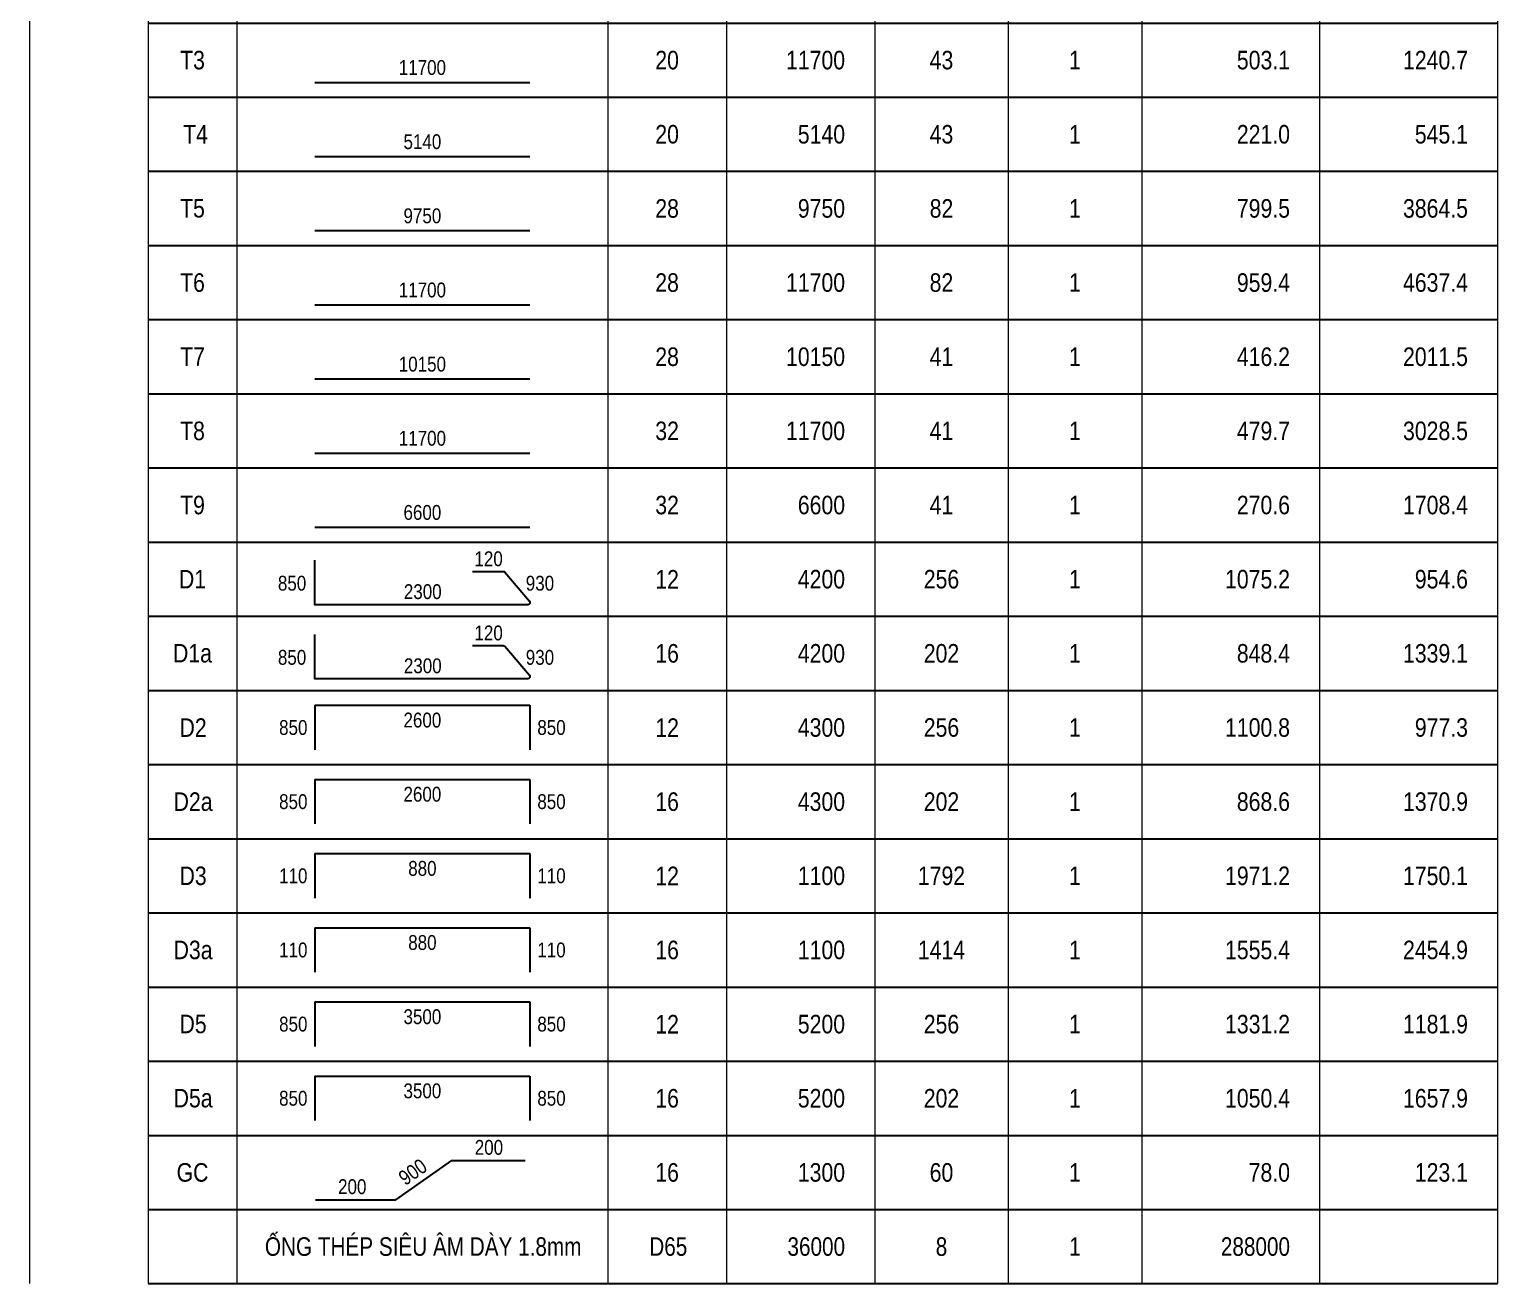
# Model space of a CAD drawing. Header units: millimetres. Extents: x -143483 to 1166745, y -1448440 to -1202244.
# Drawn here: x 384965 to 401465, y -1414450 to -1400354 of the extents above; entities that cross this region are included whole.
import ezdxf
from ezdxf.enums import TextEntityAlignment as Align

# ---------------------------------------------------------------- set-up
doc = ezdxf.new("R2010")
doc.units = ezdxf.units.MM
doc.header["$LTSCALE"] = 30
doc.layers.get('0').update_dxf_attribs({"lineweight": 9})
for name, color, linetype in [('ccu11-Text', 31, 'Continuous'), ('ccu11-Thep', 4, 'Continuous'), ('ccu12-Dai', 6, 'Continuous'), ('ccu12-Manh', 8, 'Continuous'), ('TEXT', 31, 'Continuous'), ('THEP', 4, 'Continuous')]:
    doc.layers.add(name, color=color, linetype=linetype)
doc.styles.add('Arial Narrow', font='ARIALN.TTF')
doc.styles.add('ccu11_simli', font='vnsimli.shx', dxfattribs={"width": 0.8})
doc.styles.add('ccu12-Arial', font='arial_0.ttf', dxfattribs={"width": 0.8})
doc.styles.add('ROMANS', font='arial_0.ttf', dxfattribs={"width": 0.8})

# ---------------------------------------------------------------- blocks, each defined once
blk = doc.blocks.new('TK_0')
at = {"layer": 'TEXT', "style": 'ROMANS', "width": 0.8}
for tag, p in [('SH', (600, -500)), ('DK', (7000, -500)), ('SL', (10700, -500)), ('SCK', (12500, -500))]:
    blk.add_attdef(tag, text='', height=250, dxfattribs=at).set_placement(p, align=Align.MIDDLE)
for tag, p in [('L', (9400, -500)), ('LA', (15400, -500)), ('KL', (17800, -500))]:
    blk.add_attdef(tag, text='', height=250, dxfattribs=at).set_placement(p, align=Align.MIDDLE_RIGHT)
blk = doc.blocks.new('*U4415')
at = {"layer": 'ccu12-Manh'}
blk.add_line((-7583, 0), (7583, 0), dxfattribs=at)
blk = doc.blocks.new('*U4416')
at = {"color": 0, "linetype": 'ByBlock', "lineweight": -2, "transparency": 16777216}
for p in [(0, 0), (0, -833), (0, -1667), (0, -2500), (0, -3333), (0, -4167), (0, -5000), (0, -5833), (0, -6667), (0, -7500), (0, -8333), (0, -9167), (0, -10000), (0, -10833), (0, -11667), (0, -12500), (0, -13333), (0, -14167), (0, -15000), (0, -15833), (0, -16667), (0, -17500), (0, -18333), (0, -19167), (0, -20000), (0, -20833), (0, -21667), (0, -22500), (0, -23333), (0, -24167), (0, -25000), (0, -25833)]:
    blk.add_blockref('*U4415', p, dxfattribs=at)
blk = doc.blocks.new('TK_1')
at = {"layer": 'THEP'}
blk.add_lwpolyline([(2250, -800), (5150, -800)], dxfattribs=at)
at = {"layer": 'TEXT', "style": 'ROMANS', "width": 0.8}
for tag, p in [('SH', (600, -500)), ('DK', (7000, -500)), ('SL', (10700, -500)), ('SCK', (12500, -500))]:
    blk.add_attdef(tag, text='', height=250, dxfattribs=at).set_placement(p, align=Align.MIDDLE)
for tag, p in [('L', (9400, -500)), ('LA', (15400, -500)), ('KL', (17800, -500))]:
    blk.add_attdef(tag, text='', height=250, dxfattribs=at).set_placement(p, align=Align.MIDDLE_RIGHT)
blk.add_attdef('L1', text='', height=200, dxfattribs=at).set_placement((3700, -700), align=Align.CENTER)
blk = doc.blocks.new('TK_3')
at = {"layer": 'THEP'}
for p, q in [((2250, -200), (2250, -800)), ((5150, -200), (5150, -800))]:
    blk.add_line(p, q, dxfattribs=at)
blk.add_lwpolyline([(2250, -200), (5150, -200)], dxfattribs=at)
at = {"layer": 'TEXT', "style": 'ccu11_simli', "width": 0.8}
for tag, p in [('SH', (608, -500)), ('DK', (7000, -500)), ('SL', (10700, -500)), ('SCK', (12500, -500))]:
    blk.add_attdef(tag, text='', height=250, dxfattribs=at).set_placement(p, align=Align.MIDDLE)
blk.add_attdef('L2', text='', height=200, dxfattribs=at).set_placement((3700, -300), align=Align.TOP_CENTER)
for tag, height, p in [('L', 250, (9400, -500)), ('LA', 250, (15400, -500)), ('KL', 250, (17800, -500)), ('L1', 200, (2150, -500))]:
    blk.add_attdef(tag, text='', height=height, dxfattribs=at).set_placement(p, align=Align.MIDDLE_RIGHT)
blk.add_attdef('L3', text='', height=200, dxfattribs=at).set_placement((5250, -500), align=Align.MIDDLE_LEFT)

msp = doc.modelspace()

# ---------------------------------------------------------------- linework, layer by layer
for p, q in [((384964.8, -1386449.57), (384964.8, -1414449.57)), ((386298.13, -1386449.57), (386298.13, -1414449.57)), ((387298.13, -1386449.57), (387298.13, -1414449.57)), ((391464.8, -1386449.57), (391464.8, -1414449.57)), ((392798.13, -1386449.57), (392798.13, -1414449.57)), ((394464.8, -1386449.57), (394464.8, -1414449.57)), ((395964.8, -1386449.57), (395964.8, -1414449.57)), ((397464.8, -1386449.57), (397464.8, -1414449.57)), ((399464.8, -1386449.57), (399464.8, -1414449.57)), ((401464.8, -1386449.57), (401464.8, -1414449.57))]:
    msp.add_line(p, q)
at = {"layer": 'ccu11-Thep', "ltscale": 3000, "flags": 128}
for points in [[(389944.48, -1406445.03), (390288.01, -1406445.03, -0.21968107), (390307.04, -1406453.82), (390583.83, -1406778.58, -0.63977293), (390564.8, -1406819.79), (389381.47, -1406819.79), (388173.13, -1406819.79), (388173.13, -1406319.79)], [(389944.48, -1407278.37), (390288.01, -1407278.37, -0.21968107), (390307.04, -1407287.15), (390583.83, -1407611.91, -0.63977293), (390564.8, -1407653.13), (389381.47, -1407653.13), (388173.13, -1407653.13), (388173.13, -1407153.13)]]:
    msp.add_lwpolyline(points, format="xyb", dxfattribs=at)
msp.add_lwpolyline([(388180.23, -1413508.63), (389081.76, -1413508.63), (389712.92, -1413066.94), (390535.68, -1413066.94)], dxfattribs=at)

# ---------------------------------------------------------------- block references
msp.add_blockref('*U4416', (393881.47, -1388616.24))
at = {"ltscale": 0.2}
ref = msp.add_blockref('TK_0', (386298.13, -1406116.24), dxfattribs=dict(at, xscale=0.833333338333486, yscale=0.833333338333486, zscale=0.833333338333486))
ref.add_attrib('SH', 'D1', dxfattribs={"layer": 'TEXT', "color": 1, "ltscale": 0.2, "height": 208.333, "style": 'Arial Narrow'}).set_placement((386798.13, -1406532.91), align=Align.MIDDLE)
ref.add_attrib('DK', '12', dxfattribs={"layer": 'TEXT', "color": 1, "ltscale": 0.2, "height": 208.333, "style": 'Arial Narrow'}).set_placement((392131.47, -1406532.91), align=Align.MIDDLE)
ref.add_attrib('L', '4200', dxfattribs={"layer": 'TEXT', "ltscale": 0.2, "height": 208.333, "style": 'Arial Narrow'}).set_placement((394131.47, -1406532.91), align=Align.MIDDLE_RIGHT)
ref.add_attrib('SL', '256', dxfattribs={"layer": 'TEXT', "color": 1, "ltscale": 0.2, "height": 208.333, "style": 'Arial Narrow'}).set_placement((395214.8, -1406532.91), align=Align.MIDDLE)
ref.add_attrib('SCK', '1', dxfattribs={"layer": 'TEXT', "color": 1, "ltscale": 0.2, "height": 208.33, "style": 'Arial Narrow'}).set_placement((396714.8, -1406532.91), align=Align.MIDDLE)
ref.add_attrib('LA', '1075.2', dxfattribs={"layer": 'TEXT', "ltscale": 0.2, "height": 208.333, "style": 'Arial Narrow'}).set_placement((399131.47, -1406532.91), align=Align.MIDDLE_RIGHT)
ref.add_attrib('KL', '954.6', dxfattribs={"layer": 'TEXT', "ltscale": 0.2, "height": 208.333, "style": 'Arial Narrow'}).set_placement((401131.47, -1406532.91), align=Align.MIDDLE_RIGHT)
ref = msp.add_blockref('TK_0', (386298.13, -1406949.57), dxfattribs=dict(at, xscale=0.833333338333486, yscale=0.833333338333486, zscale=0.833333338333486))
ref.add_attrib('SH', 'D1a', dxfattribs={"layer": 'TEXT', "color": 1, "ltscale": 0.2, "height": 208.333, "style": 'Arial Narrow'}).set_placement((386798.13, -1407366.24), align=Align.MIDDLE)
ref.add_attrib('DK', '16', dxfattribs={"layer": 'TEXT', "color": 1, "ltscale": 0.2, "height": 208.333, "style": 'Arial Narrow'}).set_placement((392131.47, -1407366.24), align=Align.MIDDLE)
ref.add_attrib('L', '4200', dxfattribs={"layer": 'TEXT', "ltscale": 0.2, "height": 208.333, "style": 'Arial Narrow'}).set_placement((394131.47, -1407366.24), align=Align.MIDDLE_RIGHT)
ref.add_attrib('SL', '202', dxfattribs={"layer": 'TEXT', "color": 1, "ltscale": 0.2, "height": 208.333, "style": 'Arial Narrow'}).set_placement((395214.8, -1407366.24), align=Align.MIDDLE)
ref.add_attrib('SCK', '1', dxfattribs={"layer": 'TEXT', "color": 1, "ltscale": 0.2, "height": 208.33, "style": 'Arial Narrow'}).set_placement((396714.8, -1407366.24), align=Align.MIDDLE)
ref.add_attrib('LA', '848.4', dxfattribs={"layer": 'TEXT', "ltscale": 0.2, "height": 208.333, "style": 'Arial Narrow'}).set_placement((399131.47, -1407366.24), align=Align.MIDDLE_RIGHT)
ref.add_attrib('KL', '1339.1', dxfattribs={"layer": 'TEXT', "ltscale": 0.2, "height": 208.333, "style": 'Arial Narrow'}).set_placement((401131.47, -1407366.24), align=Align.MIDDLE_RIGHT)
ref = msp.add_blockref('TK_0', (386298.13, -1412782.91), dxfattribs=dict(at, xscale=0.833333338333486, yscale=0.833333338333486, zscale=0.833333338333486))
ref.add_attrib('SH', 'GC', dxfattribs={"layer": 'TEXT', "color": 1, "ltscale": 0.2, "height": 208.333, "style": 'Arial Narrow'}).set_placement((386798.13, -1413199.57), align=Align.MIDDLE)
ref.add_attrib('DK', '16', dxfattribs={"layer": 'TEXT', "color": 1, "ltscale": 0.2, "height": 208.333, "style": 'Arial Narrow'}).set_placement((392131.47, -1413199.57), align=Align.MIDDLE)
ref.add_attrib('L', '1300', dxfattribs={"layer": 'TEXT', "ltscale": 0.2, "height": 208.333, "style": 'Arial Narrow'}).set_placement((394131.47, -1413199.57), align=Align.MIDDLE_RIGHT)
ref.add_attrib('SL', '60', dxfattribs={"layer": 'TEXT', "color": 1, "ltscale": 0.2, "height": 208.333, "style": 'Arial Narrow'}).set_placement((395214.8, -1413199.57), align=Align.MIDDLE)
ref.add_attrib('SCK', '1', dxfattribs={"layer": 'TEXT', "color": 1, "ltscale": 0.2, "height": 208.33, "style": 'Arial Narrow'}).set_placement((396714.8, -1413199.57), align=Align.MIDDLE)
ref.add_attrib('LA', '78.0', dxfattribs={"layer": 'TEXT', "ltscale": 0.2, "height": 208.333, "style": 'Arial Narrow'}).set_placement((399131.47, -1413199.57), align=Align.MIDDLE_RIGHT)
ref.add_attrib('KL', '123.1', dxfattribs={"layer": 'TEXT', "ltscale": 0.2, "height": 208.333, "style": 'Arial Narrow'}).set_placement((401131.47, -1413199.57), align=Align.MIDDLE_RIGHT)
at = {"layer": 'ccu12-Dai', "ltscale": 10000}
ref = msp.add_blockref('TK_1', (386298.13, -1400282.91), dxfattribs=dict(at, xscale=0.833333338333486, yscale=0.833333338333486, zscale=0.833333338333486))
ref.add_attrib('SH', 'T3', dxfattribs={"layer": 'TEXT', "color": 1, "ltscale": 10000, "height": 208.333, "style": 'Arial Narrow'}).set_placement((386798.13, -1400699.57), align=Align.MIDDLE)
ref.add_attrib('DK', '20', dxfattribs={"layer": 'TEXT', "color": 1, "ltscale": 10000, "height": 208.333, "style": 'Arial Narrow'}).set_placement((392131.47, -1400699.57), align=Align.MIDDLE)
ref.add_attrib('L', '11700', dxfattribs={"layer": 'TEXT', "ltscale": 10000, "height": 208.333, "style": 'Arial Narrow'}).set_placement((394131.47, -1400699.57), align=Align.MIDDLE_RIGHT)
ref.add_attrib('SL', '43', dxfattribs={"layer": 'TEXT', "color": 1, "ltscale": 10000, "height": 208.333, "style": 'Arial Narrow'}).set_placement((395214.8, -1400699.57), align=Align.MIDDLE)
ref.add_attrib('SCK', '1', dxfattribs={"layer": 'TEXT', "color": 1, "ltscale": 10000, "height": 208.33, "style": 'Arial Narrow'}).set_placement((396714.8, -1400699.57), align=Align.MIDDLE)
ref.add_attrib('LA', '503.1', dxfattribs={"layer": 'TEXT', "ltscale": 10000, "height": 208.333, "style": 'Arial Narrow'}).set_placement((399131.47, -1400699.57), align=Align.MIDDLE_RIGHT)
ref.add_attrib('KL', '1240.7', dxfattribs={"layer": 'TEXT', "ltscale": 10000, "height": 208.333, "style": 'Arial Narrow'}).set_placement((401131.47, -1400699.57), align=Align.MIDDLE_RIGHT)
ref.add_attrib('L1', '11700', dxfattribs={"layer": 'TEXT', "ltscale": 10000, "height": 166.667, "style": 'Arial Narrow'}).set_placement((389381.47, -1400866.24), align=Align.CENTER)
ref = msp.add_blockref('TK_1', (386298.13, -1401116.24), dxfattribs=dict(at, xscale=0.833333338333486, yscale=0.833333338333486, zscale=0.833333338333486))
ref.add_attrib('SH', ' T4', dxfattribs={"layer": 'TEXT', "color": 1, "ltscale": 10000, "height": 208.333, "style": 'Arial Narrow'}).set_placement((386798.13, -1401532.91), align=Align.MIDDLE)
ref.add_attrib('DK', '20', dxfattribs={"layer": 'TEXT', "color": 1, "ltscale": 10000, "height": 208.333, "style": 'Arial Narrow'}).set_placement((392131.47, -1401532.91), align=Align.MIDDLE)
ref.add_attrib('L', '5140', dxfattribs={"layer": 'TEXT', "ltscale": 10000, "height": 208.333, "style": 'Arial Narrow'}).set_placement((394131.47, -1401532.91), align=Align.MIDDLE_RIGHT)
ref.add_attrib('SL', '43', dxfattribs={"layer": 'TEXT', "color": 1, "ltscale": 10000, "height": 208.333, "style": 'Arial Narrow'}).set_placement((395214.8, -1401532.91), align=Align.MIDDLE)
ref.add_attrib('SCK', '1', dxfattribs={"layer": 'TEXT', "color": 1, "ltscale": 10000, "height": 208.33, "style": 'Arial Narrow'}).set_placement((396714.8, -1401532.91), align=Align.MIDDLE)
ref.add_attrib('LA', '221.0', dxfattribs={"layer": 'TEXT', "ltscale": 10000, "height": 208.333, "style": 'Arial Narrow'}).set_placement((399131.47, -1401532.91), align=Align.MIDDLE_RIGHT)
ref.add_attrib('KL', '545.1', dxfattribs={"layer": 'TEXT', "ltscale": 10000, "height": 208.333, "style": 'Arial Narrow'}).set_placement((401131.47, -1401532.91), align=Align.MIDDLE_RIGHT)
ref.add_attrib('L1', '5140', dxfattribs={"layer": 'TEXT', "ltscale": 10000, "height": 166.667, "style": 'Arial Narrow'}).set_placement((389381.47, -1401699.57), align=Align.CENTER)
ref = msp.add_blockref('TK_1', (386298.13, -1401949.57), dxfattribs=dict(at, xscale=0.833333338333486, yscale=0.833333338333486, zscale=0.833333338333486))
ref.add_attrib('SH', 'T5', dxfattribs={"layer": 'TEXT', "color": 1, "ltscale": 10000, "height": 208.333, "style": 'Arial Narrow'}).set_placement((386798.13, -1402366.24), align=Align.MIDDLE)
ref.add_attrib('DK', '28', dxfattribs={"layer": 'TEXT', "color": 1, "ltscale": 10000, "height": 208.333, "style": 'Arial Narrow'}).set_placement((392131.47, -1402366.24), align=Align.MIDDLE)
ref.add_attrib('L', '9750', dxfattribs={"layer": 'TEXT', "ltscale": 10000, "height": 208.333, "style": 'Arial Narrow'}).set_placement((394131.47, -1402366.24), align=Align.MIDDLE_RIGHT)
ref.add_attrib('SL', '82', dxfattribs={"layer": 'TEXT', "color": 1, "ltscale": 10000, "height": 208.333, "style": 'Arial Narrow'}).set_placement((395214.8, -1402366.24), align=Align.MIDDLE)
ref.add_attrib('SCK', '1', dxfattribs={"layer": 'TEXT', "color": 1, "ltscale": 10000, "height": 208.33, "style": 'Arial Narrow'}).set_placement((396714.8, -1402366.24), align=Align.MIDDLE)
ref.add_attrib('LA', '799.5', dxfattribs={"layer": 'TEXT', "ltscale": 10000, "height": 208.333, "style": 'Arial Narrow'}).set_placement((399131.47, -1402366.24), align=Align.MIDDLE_RIGHT)
ref.add_attrib('KL', '3864.5', dxfattribs={"layer": 'TEXT', "ltscale": 10000, "height": 208.333, "style": 'Arial Narrow'}).set_placement((401131.47, -1402366.24), align=Align.MIDDLE_RIGHT)
ref.add_attrib('L1', '9750', dxfattribs={"layer": 'TEXT', "ltscale": 10000, "height": 166.667, "style": 'Arial Narrow'}).set_placement((389381.47, -1402532.91), align=Align.CENTER)
ref = msp.add_blockref('TK_1', (386298.13, -1402782.91), dxfattribs=dict(at, xscale=0.833333338333486, yscale=0.833333338333486, zscale=0.833333338333486))
ref.add_attrib('SH', 'T6', dxfattribs={"layer": 'TEXT', "color": 1, "ltscale": 10000, "height": 208.333, "style": 'Arial Narrow'}).set_placement((386798.13, -1403199.57), align=Align.MIDDLE)
ref.add_attrib('DK', '28', dxfattribs={"layer": 'TEXT', "color": 1, "ltscale": 10000, "height": 208.333, "style": 'Arial Narrow'}).set_placement((392131.47, -1403199.57), align=Align.MIDDLE)
ref.add_attrib('L', '11700', dxfattribs={"layer": 'TEXT', "ltscale": 10000, "height": 208.333, "style": 'Arial Narrow'}).set_placement((394131.47, -1403199.57), align=Align.MIDDLE_RIGHT)
ref.add_attrib('SL', '82', dxfattribs={"layer": 'TEXT', "color": 1, "ltscale": 10000, "height": 208.333, "style": 'Arial Narrow'}).set_placement((395214.8, -1403199.57), align=Align.MIDDLE)
ref.add_attrib('SCK', '1', dxfattribs={"layer": 'TEXT', "color": 1, "ltscale": 10000, "height": 208.33, "style": 'Arial Narrow'}).set_placement((396714.8, -1403199.57), align=Align.MIDDLE)
ref.add_attrib('LA', '959.4', dxfattribs={"layer": 'TEXT', "ltscale": 10000, "height": 208.333, "style": 'Arial Narrow'}).set_placement((399131.47, -1403199.57), align=Align.MIDDLE_RIGHT)
ref.add_attrib('KL', '4637.4', dxfattribs={"layer": 'TEXT', "ltscale": 10000, "height": 208.333, "style": 'Arial Narrow'}).set_placement((401131.47, -1403199.57), align=Align.MIDDLE_RIGHT)
ref.add_attrib('L1', '11700', dxfattribs={"layer": 'TEXT', "ltscale": 10000, "height": 166.667, "style": 'Arial Narrow'}).set_placement((389381.47, -1403366.24), align=Align.CENTER)
ref = msp.add_blockref('TK_1', (386298.13, -1403616.24), dxfattribs=dict(at, xscale=0.833333338333486, yscale=0.833333338333486, zscale=0.833333338333486))
ref.add_attrib('SH', 'T7', dxfattribs={"layer": 'TEXT', "color": 1, "ltscale": 10000, "height": 208.333, "style": 'Arial Narrow'}).set_placement((386798.13, -1404032.91), align=Align.MIDDLE)
ref.add_attrib('DK', '28', dxfattribs={"layer": 'TEXT', "color": 1, "ltscale": 10000, "height": 208.333, "style": 'Arial Narrow'}).set_placement((392131.47, -1404032.91), align=Align.MIDDLE)
ref.add_attrib('L', '10150', dxfattribs={"layer": 'TEXT', "ltscale": 10000, "height": 208.333, "style": 'Arial Narrow'}).set_placement((394131.47, -1404032.91), align=Align.MIDDLE_RIGHT)
ref.add_attrib('SL', '41', dxfattribs={"layer": 'TEXT', "color": 1, "ltscale": 10000, "height": 208.333, "style": 'Arial Narrow'}).set_placement((395214.8, -1404032.91), align=Align.MIDDLE)
ref.add_attrib('SCK', '1', dxfattribs={"layer": 'TEXT', "color": 1, "ltscale": 10000, "height": 208.33, "style": 'Arial Narrow'}).set_placement((396714.8, -1404032.91), align=Align.MIDDLE)
ref.add_attrib('LA', '416.2', dxfattribs={"layer": 'TEXT', "ltscale": 10000, "height": 208.333, "style": 'Arial Narrow'}).set_placement((399131.47, -1404032.91), align=Align.MIDDLE_RIGHT)
ref.add_attrib('KL', '2011.5', dxfattribs={"layer": 'TEXT', "ltscale": 10000, "height": 208.333, "style": 'Arial Narrow'}).set_placement((401131.47, -1404032.91), align=Align.MIDDLE_RIGHT)
ref.add_attrib('L1', '10150', dxfattribs={"layer": 'TEXT', "ltscale": 10000, "height": 166.667, "style": 'Arial Narrow'}).set_placement((389381.47, -1404199.57), align=Align.CENTER)
ref = msp.add_blockref('TK_1', (386298.13, -1404449.57), dxfattribs=dict(at, xscale=0.833333338333486, yscale=0.833333338333486, zscale=0.833333338333486))
ref.add_attrib('SH', 'T8', dxfattribs={"layer": 'TEXT', "color": 1, "ltscale": 10000, "height": 208.333, "style": 'Arial Narrow'}).set_placement((386798.13, -1404866.24), align=Align.MIDDLE)
ref.add_attrib('DK', '32', dxfattribs={"layer": 'TEXT', "color": 1, "ltscale": 10000, "height": 208.333, "style": 'Arial Narrow'}).set_placement((392131.47, -1404866.24), align=Align.MIDDLE)
ref.add_attrib('L', '11700', dxfattribs={"layer": 'TEXT', "ltscale": 10000, "height": 208.333, "style": 'Arial Narrow'}).set_placement((394131.47, -1404866.24), align=Align.MIDDLE_RIGHT)
ref.add_attrib('SL', '41', dxfattribs={"layer": 'TEXT', "color": 1, "ltscale": 10000, "height": 208.333, "style": 'Arial Narrow'}).set_placement((395214.8, -1404866.24), align=Align.MIDDLE)
ref.add_attrib('SCK', '1', dxfattribs={"layer": 'TEXT', "color": 1, "ltscale": 10000, "height": 208.33, "style": 'Arial Narrow'}).set_placement((396714.8, -1404866.24), align=Align.MIDDLE)
ref.add_attrib('LA', '479.7', dxfattribs={"layer": 'TEXT', "ltscale": 10000, "height": 208.333, "style": 'Arial Narrow'}).set_placement((399131.47, -1404866.24), align=Align.MIDDLE_RIGHT)
ref.add_attrib('KL', '3028.5', dxfattribs={"layer": 'TEXT', "ltscale": 10000, "height": 208.333, "style": 'Arial Narrow'}).set_placement((401131.47, -1404866.24), align=Align.MIDDLE_RIGHT)
ref.add_attrib('L1', '11700', dxfattribs={"layer": 'TEXT', "ltscale": 10000, "height": 166.667, "style": 'Arial Narrow'}).set_placement((389381.47, -1405032.91), align=Align.CENTER)
ref = msp.add_blockref('TK_1', (386298.13, -1405282.91), dxfattribs=dict(at, xscale=0.833333338333486, yscale=0.833333338333486, zscale=0.833333338333486))
ref.add_attrib('SH', 'T9', dxfattribs={"layer": 'TEXT', "color": 1, "ltscale": 10000, "height": 208.333, "style": 'Arial Narrow'}).set_placement((386798.13, -1405699.57), align=Align.MIDDLE)
ref.add_attrib('DK', '32', dxfattribs={"layer": 'TEXT', "color": 1, "ltscale": 10000, "height": 208.333, "style": 'Arial Narrow'}).set_placement((392131.47, -1405699.57), align=Align.MIDDLE)
ref.add_attrib('L', '6600', dxfattribs={"layer": 'TEXT', "ltscale": 10000, "height": 208.333, "style": 'Arial Narrow'}).set_placement((394131.47, -1405699.57), align=Align.MIDDLE_RIGHT)
ref.add_attrib('SL', '41', dxfattribs={"layer": 'TEXT', "color": 1, "ltscale": 10000, "height": 208.333, "style": 'Arial Narrow'}).set_placement((395214.8, -1405699.57), align=Align.MIDDLE)
ref.add_attrib('SCK', '1', dxfattribs={"layer": 'TEXT', "color": 1, "ltscale": 10000, "height": 208.33, "style": 'Arial Narrow'}).set_placement((396714.8, -1405699.57), align=Align.MIDDLE)
ref.add_attrib('LA', '270.6', dxfattribs={"layer": 'TEXT', "ltscale": 10000, "height": 208.333, "style": 'Arial Narrow'}).set_placement((399131.47, -1405699.57), align=Align.MIDDLE_RIGHT)
ref.add_attrib('KL', '1708.4', dxfattribs={"layer": 'TEXT', "ltscale": 10000, "height": 208.333, "style": 'Arial Narrow'}).set_placement((401131.47, -1405699.57), align=Align.MIDDLE_RIGHT)
ref.add_attrib('L1', '6600', dxfattribs={"layer": 'TEXT', "ltscale": 10000, "height": 166.667, "style": 'Arial Narrow'}).set_placement((389381.47, -1405866.24), align=Align.CENTER)
ref = msp.add_blockref('TK_3', (386298.13, -1407782.91), dxfattribs=dict(at, xscale=0.833333338333486, yscale=0.833333338333486, zscale=0.833333338333486))
ref.add_attrib('SH', 'D2', dxfattribs={"layer": 'TEXT', "color": 1, "ltscale": 10000, "height": 208.333, "style": 'Arial Narrow'}).set_placement((386804.8, -1408199.57), align=Align.MIDDLE)
ref.add_attrib('DK', '12', dxfattribs={"layer": 'TEXT', "color": 1, "ltscale": 10000, "height": 208.333, "style": 'Arial Narrow'}).set_placement((392131.47, -1408199.57), align=Align.MIDDLE)
ref.add_attrib('L', '4300', dxfattribs={"layer": 'TEXT', "ltscale": 10000, "height": 208.333, "style": 'Arial Narrow'}).set_placement((394131.47, -1408199.57), align=Align.MIDDLE_RIGHT)
ref.add_attrib('SL', '256', dxfattribs={"layer": 'TEXT', "color": 1, "ltscale": 10000, "height": 208.333, "style": 'Arial Narrow'}).set_placement((395214.8, -1408199.57), align=Align.MIDDLE)
ref.add_attrib('SCK', '1', dxfattribs={"layer": 'TEXT', "color": 1, "ltscale": 10000, "height": 208.33, "style": 'Arial Narrow'}).set_placement((396714.8, -1408199.57), align=Align.MIDDLE)
ref.add_attrib('LA', '1100.8', dxfattribs={"layer": 'TEXT', "ltscale": 10000, "height": 208.333, "style": 'Arial Narrow'}).set_placement((399131.47, -1408199.57), align=Align.MIDDLE_RIGHT)
ref.add_attrib('KL', '977.3', dxfattribs={"layer": 'TEXT', "ltscale": 10000, "height": 208.333, "style": 'Arial Narrow'}).set_placement((401131.47, -1408199.57), align=Align.MIDDLE_RIGHT)
ref.add_attrib('L1', '850', dxfattribs={"layer": 'TEXT', "ltscale": 10000, "height": 166.667, "style": 'Arial Narrow'}).set_placement((388089.8, -1408199.57), align=Align.MIDDLE_RIGHT)
ref.add_attrib('L2', '2600', dxfattribs={"layer": 'TEXT', "ltscale": 10000, "height": 166.667, "style": 'Arial Narrow'}).set_placement((389381.47, -1408032.91), align=Align.TOP_CENTER)
ref.add_attrib('L3', '850', dxfattribs={"layer": 'TEXT', "ltscale": 10000, "height": 166.667, "style": 'Arial Narrow'}).set_placement((390673.13, -1408199.57), align=Align.MIDDLE_LEFT)
ref = msp.add_blockref('TK_3', (386298.13, -1408616.24), dxfattribs=dict(at, xscale=0.833333338333486, yscale=0.833333338333486, zscale=0.833333338333486))
ref.add_attrib('SH', 'D2a', dxfattribs={"layer": 'TEXT', "color": 1, "ltscale": 10000, "height": 208.333, "style": 'Arial Narrow'}).set_placement((386804.8, -1409032.91), align=Align.MIDDLE)
ref.add_attrib('DK', '16', dxfattribs={"layer": 'TEXT', "color": 1, "ltscale": 10000, "height": 208.333, "style": 'Arial Narrow'}).set_placement((392131.47, -1409032.91), align=Align.MIDDLE)
ref.add_attrib('L', '4300', dxfattribs={"layer": 'TEXT', "ltscale": 10000, "height": 208.333, "style": 'Arial Narrow'}).set_placement((394131.47, -1409032.91), align=Align.MIDDLE_RIGHT)
ref.add_attrib('SL', '202', dxfattribs={"layer": 'TEXT', "color": 1, "ltscale": 10000, "height": 208.333, "style": 'Arial Narrow'}).set_placement((395214.8, -1409032.91), align=Align.MIDDLE)
ref.add_attrib('SCK', '1', dxfattribs={"layer": 'TEXT', "color": 1, "ltscale": 10000, "height": 208.33, "style": 'Arial Narrow'}).set_placement((396714.8, -1409032.91), align=Align.MIDDLE)
ref.add_attrib('LA', '868.6', dxfattribs={"layer": 'TEXT', "ltscale": 10000, "height": 208.333, "style": 'Arial Narrow'}).set_placement((399131.47, -1409032.91), align=Align.MIDDLE_RIGHT)
ref.add_attrib('KL', '1370.9', dxfattribs={"layer": 'TEXT', "ltscale": 10000, "height": 208.333, "style": 'Arial Narrow'}).set_placement((401131.47, -1409032.91), align=Align.MIDDLE_RIGHT)
ref.add_attrib('L1', '850', dxfattribs={"layer": 'TEXT', "ltscale": 10000, "height": 166.667, "style": 'Arial Narrow'}).set_placement((388089.8, -1409032.91), align=Align.MIDDLE_RIGHT)
ref.add_attrib('L2', '2600', dxfattribs={"layer": 'TEXT', "ltscale": 10000, "height": 166.667, "style": 'Arial Narrow'}).set_placement((389381.47, -1408866.24), align=Align.TOP_CENTER)
ref.add_attrib('L3', '850', dxfattribs={"layer": 'TEXT', "ltscale": 10000, "height": 166.667, "style": 'Arial Narrow'}).set_placement((390673.13, -1409032.91), align=Align.MIDDLE_LEFT)
ref = msp.add_blockref('TK_3', (386298.13, -1409449.57), dxfattribs=dict(at, xscale=0.833333338333486, yscale=0.833333338333486, zscale=0.833333338333486))
ref.add_attrib('SH', 'D3', dxfattribs={"layer": 'TEXT', "color": 1, "ltscale": 10000, "height": 208.333, "style": 'Arial Narrow'}).set_placement((386804.8, -1409866.24), align=Align.MIDDLE)
ref.add_attrib('DK', '12', dxfattribs={"layer": 'TEXT', "color": 1, "ltscale": 10000, "height": 208.333, "style": 'Arial Narrow'}).set_placement((392131.47, -1409866.24), align=Align.MIDDLE)
ref.add_attrib('L', '1100', dxfattribs={"layer": 'TEXT', "ltscale": 10000, "height": 208.333, "style": 'Arial Narrow'}).set_placement((394131.47, -1409866.24), align=Align.MIDDLE_RIGHT)
ref.add_attrib('SL', '1792', dxfattribs={"layer": 'TEXT', "color": 1, "ltscale": 10000, "height": 208.333, "style": 'Arial Narrow'}).set_placement((395214.8, -1409866.24), align=Align.MIDDLE)
ref.add_attrib('SCK', '1', dxfattribs={"layer": 'TEXT', "color": 1, "ltscale": 10000, "height": 208.33, "style": 'Arial Narrow'}).set_placement((396714.8, -1409866.24), align=Align.MIDDLE)
ref.add_attrib('LA', '1971.2', dxfattribs={"layer": 'TEXT', "ltscale": 10000, "height": 208.333, "style": 'Arial Narrow'}).set_placement((399131.47, -1409866.24), align=Align.MIDDLE_RIGHT)
ref.add_attrib('KL', '1750.1', dxfattribs={"layer": 'TEXT', "ltscale": 10000, "height": 208.333, "style": 'Arial Narrow'}).set_placement((401131.47, -1409866.24), align=Align.MIDDLE_RIGHT)
ref.add_attrib('L1', '110', dxfattribs={"layer": 'TEXT', "ltscale": 10000, "height": 166.667, "style": 'Arial Narrow'}).set_placement((388089.8, -1409866.24), align=Align.MIDDLE_RIGHT)
ref.add_attrib('L2', '880', dxfattribs={"layer": 'TEXT', "ltscale": 10000, "height": 166.667, "style": 'Arial Narrow'}).set_placement((389381.47, -1409699.57), align=Align.TOP_CENTER)
ref.add_attrib('L3', '110', dxfattribs={"layer": 'TEXT', "ltscale": 10000, "height": 166.667, "style": 'Arial Narrow'}).set_placement((390673.13, -1409866.24), align=Align.MIDDLE_LEFT)
ref = msp.add_blockref('TK_3', (386298.13, -1410282.91), dxfattribs=dict(at, xscale=0.833333338333486, yscale=0.833333338333486, zscale=0.833333338333486))
ref.add_attrib('SH', 'D3a', dxfattribs={"layer": 'TEXT', "color": 1, "ltscale": 10000, "height": 208.333, "style": 'Arial Narrow'}).set_placement((386804.8, -1410699.57), align=Align.MIDDLE)
ref.add_attrib('DK', '16', dxfattribs={"layer": 'TEXT', "color": 1, "ltscale": 10000, "height": 208.333, "style": 'Arial Narrow'}).set_placement((392131.47, -1410699.57), align=Align.MIDDLE)
ref.add_attrib('L', '1100', dxfattribs={"layer": 'TEXT', "ltscale": 10000, "height": 208.333, "style": 'Arial Narrow'}).set_placement((394131.47, -1410699.57), align=Align.MIDDLE_RIGHT)
ref.add_attrib('SL', '1414', dxfattribs={"layer": 'TEXT', "color": 1, "ltscale": 10000, "height": 208.333, "style": 'Arial Narrow'}).set_placement((395214.8, -1410699.57), align=Align.MIDDLE)
ref.add_attrib('SCK', '1', dxfattribs={"layer": 'TEXT', "color": 1, "ltscale": 10000, "height": 208.33, "style": 'Arial Narrow'}).set_placement((396714.8, -1410699.57), align=Align.MIDDLE)
ref.add_attrib('LA', '1555.4', dxfattribs={"layer": 'TEXT', "ltscale": 10000, "height": 208.333, "style": 'Arial Narrow'}).set_placement((399131.47, -1410699.57), align=Align.MIDDLE_RIGHT)
ref.add_attrib('KL', '2454.9', dxfattribs={"layer": 'TEXT', "ltscale": 10000, "height": 208.333, "style": 'Arial Narrow'}).set_placement((401131.47, -1410699.57), align=Align.MIDDLE_RIGHT)
ref.add_attrib('L1', '110', dxfattribs={"layer": 'TEXT', "ltscale": 10000, "height": 166.667, "style": 'Arial Narrow'}).set_placement((388089.8, -1410699.57), align=Align.MIDDLE_RIGHT)
ref.add_attrib('L2', '880', dxfattribs={"layer": 'TEXT', "ltscale": 10000, "height": 166.667, "style": 'Arial Narrow'}).set_placement((389381.47, -1410532.91), align=Align.TOP_CENTER)
ref.add_attrib('L3', '110', dxfattribs={"layer": 'TEXT', "ltscale": 10000, "height": 166.667, "style": 'Arial Narrow'}).set_placement((390673.13, -1410699.57), align=Align.MIDDLE_LEFT)
ref = msp.add_blockref('TK_3', (386298.13, -1411116.24), dxfattribs=dict(at, xscale=0.833333338333486, yscale=0.833333338333486, zscale=0.833333338333486))
ref.add_attrib('SH', 'D5', dxfattribs={"layer": 'TEXT', "color": 1, "ltscale": 10000, "height": 208.333, "style": 'Arial Narrow'}).set_placement((386804.8, -1411532.91), align=Align.MIDDLE)
ref.add_attrib('DK', '12', dxfattribs={"layer": 'TEXT', "color": 1, "ltscale": 10000, "height": 208.333, "style": 'Arial Narrow'}).set_placement((392131.47, -1411532.91), align=Align.MIDDLE)
ref.add_attrib('L', '5200', dxfattribs={"layer": 'TEXT', "ltscale": 10000, "height": 208.333, "style": 'Arial Narrow'}).set_placement((394131.47, -1411532.91), align=Align.MIDDLE_RIGHT)
ref.add_attrib('SL', '256', dxfattribs={"layer": 'TEXT', "color": 1, "ltscale": 10000, "height": 208.333, "style": 'Arial Narrow'}).set_placement((395214.8, -1411532.91), align=Align.MIDDLE)
ref.add_attrib('SCK', '1', dxfattribs={"layer": 'TEXT', "color": 1, "ltscale": 10000, "height": 208.33, "style": 'Arial Narrow'}).set_placement((396714.8, -1411532.91), align=Align.MIDDLE)
ref.add_attrib('LA', '1331.2', dxfattribs={"layer": 'TEXT', "ltscale": 10000, "height": 208.333, "style": 'Arial Narrow'}).set_placement((399131.47, -1411532.91), align=Align.MIDDLE_RIGHT)
ref.add_attrib('KL', '1181.9', dxfattribs={"layer": 'TEXT', "ltscale": 10000, "height": 208.333, "style": 'Arial Narrow'}).set_placement((401131.47, -1411532.91), align=Align.MIDDLE_RIGHT)
ref.add_attrib('L1', '850', dxfattribs={"layer": 'TEXT', "ltscale": 10000, "height": 166.667, "style": 'Arial Narrow'}).set_placement((388089.8, -1411532.91), align=Align.MIDDLE_RIGHT)
ref.add_attrib('L2', '3500', dxfattribs={"layer": 'TEXT', "ltscale": 10000, "height": 166.667, "style": 'Arial Narrow'}).set_placement((389381.47, -1411366.24), align=Align.TOP_CENTER)
ref.add_attrib('L3', '850', dxfattribs={"layer": 'TEXT', "ltscale": 10000, "height": 166.667, "style": 'Arial Narrow'}).set_placement((390673.13, -1411532.91), align=Align.MIDDLE_LEFT)
ref = msp.add_blockref('TK_3', (386298.13, -1411949.57), dxfattribs=dict(at, xscale=0.833333338333486, yscale=0.833333338333486, zscale=0.833333338333486))
ref.add_attrib('SH', 'D5a', dxfattribs={"layer": 'TEXT', "color": 1, "ltscale": 10000, "height": 208.333, "style": 'Arial Narrow'}).set_placement((386804.8, -1412366.24), align=Align.MIDDLE)
ref.add_attrib('DK', '16', dxfattribs={"layer": 'TEXT', "color": 1, "ltscale": 10000, "height": 208.333, "style": 'Arial Narrow'}).set_placement((392131.47, -1412366.24), align=Align.MIDDLE)
ref.add_attrib('L', '5200', dxfattribs={"layer": 'TEXT', "ltscale": 10000, "height": 208.333, "style": 'Arial Narrow'}).set_placement((394131.47, -1412366.24), align=Align.MIDDLE_RIGHT)
ref.add_attrib('SL', '202', dxfattribs={"layer": 'TEXT', "color": 1, "ltscale": 10000, "height": 208.333, "style": 'Arial Narrow'}).set_placement((395214.8, -1412366.24), align=Align.MIDDLE)
ref.add_attrib('SCK', '1', dxfattribs={"layer": 'TEXT', "color": 1, "ltscale": 10000, "height": 208.33, "style": 'Arial Narrow'}).set_placement((396714.8, -1412366.24), align=Align.MIDDLE)
ref.add_attrib('LA', '1050.4', dxfattribs={"layer": 'TEXT', "ltscale": 10000, "height": 208.333, "style": 'Arial Narrow'}).set_placement((399131.47, -1412366.24), align=Align.MIDDLE_RIGHT)
ref.add_attrib('KL', '1657.9', dxfattribs={"layer": 'TEXT', "ltscale": 10000, "height": 208.333, "style": 'Arial Narrow'}).set_placement((401131.47, -1412366.24), align=Align.MIDDLE_RIGHT)
ref.add_attrib('L1', '850', dxfattribs={"layer": 'TEXT', "ltscale": 10000, "height": 166.667, "style": 'Arial Narrow'}).set_placement((388089.8, -1412366.24), align=Align.MIDDLE_RIGHT)
ref.add_attrib('L2', '3500', dxfattribs={"layer": 'TEXT', "ltscale": 10000, "height": 166.667, "style": 'Arial Narrow'}).set_placement((389381.47, -1412199.57), align=Align.TOP_CENTER)
ref.add_attrib('L3', '850', dxfattribs={"layer": 'TEXT', "ltscale": 10000, "height": 166.667, "style": 'Arial Narrow'}).set_placement((390673.13, -1412366.24), align=Align.MIDDLE_LEFT)

# ---------------------------------------------------------------- texts
at = {"layer": 'ccu11-Text', "linetype": 'Continuous', "style": 'ccu12-Arial', "width": 0.8}
for s, height, p in [('ỐNG THÉP SIÊU ÂM DÀY 1.8mm', 208.3333, (389390.36, -1414032.91)), ('D65', 208.333, (392144.88, -1414032.91))]:
    msp.add_text(s, height=height, dxfattribs=at).set_placement(p, align=Align.MIDDLE_CENTER)
for s, p in [('36000', (394131.47, -1414032.91)), ('288000', (399131.47, -1414032.91))]:
    msp.add_text(s, height=208.333, dxfattribs=at).set_placement(p, align=Align.MIDDLE_RIGHT)
for s, p in [('8', (395214.8, -1414032.91)), ('1', (396714.8, -1414032.91))]:
    msp.add_text(s, height=208.33, dxfattribs=at).set_placement(p, align=Align.MIDDLE)
at = {"layer": 'TEXT', "style": 'Arial Narrow'}
for tag, p in [('120', (389966.3, -1406303.72)), ('850', (387757.85, -1406578.17)), ('2300', (389173.34, -1406673.12)), ('930', (390543.34, -1406578.17)), ('120', (389966.3, -1407137.05)), ('850', (387757.85, -1407411.5)), ('2300', (389173.34, -1407506.46)), ('930', (390543.34, -1407411.5)), ('200', (389970.03, -1412918.28)), ('200', (388433.95, -1413359.98))]:
    msp.add_attdef(tag, text='0', height=166.67, dxfattribs=at).set_placement(p, align=Align.MIDDLE_LEFT)
msp.add_attdef('900', text='0', height=166.67, rotation=34.98504, dxfattribs=at).set_placement((389142.23, -1413284.87), align=Align.MIDDLE_LEFT)

doc.saveas('drawing.dxf')
